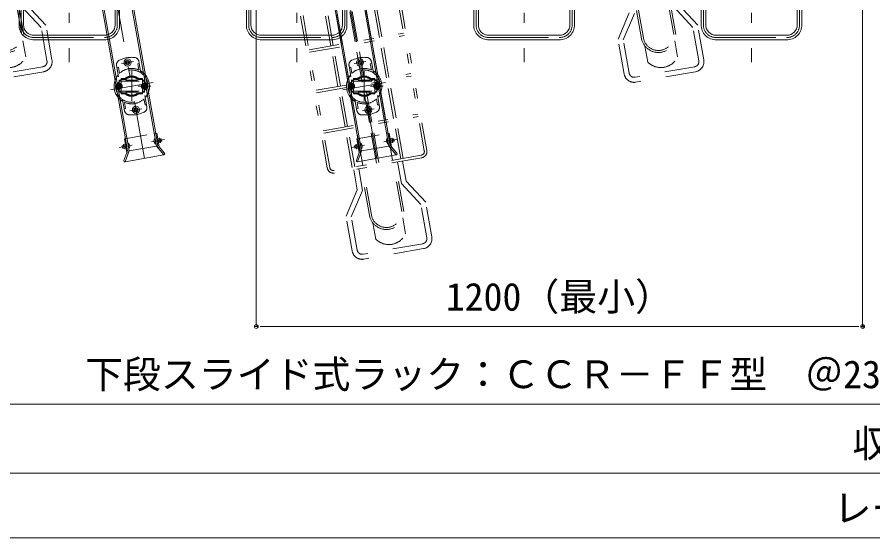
# Model space of a CAD drawing. Units: millimetres, scale not verified. Extents: x -5940 to 5940, y -4200 to 4200.
# Drawn here: x -4339 to -2646, y -468 to 562 of the extents above; entities that cross this region are included whole.
import ezdxf
from ezdxf.enums import TextEntityAlignment as Align

# ---------------------------------------------------------------- set-up
doc = ezdxf.new("R2010")
doc.units = ezdxf.units.MM
doc.header["$LTSCALE"] = 10
doc.header["$PDMODE"] = 32
doc.header["$PDSIZE"] = 2
for name, pattern in [('USER2', [24, 12, -5, 2, -5]), ('USER3', [25, 6, -5, 2, -5, 2, -5]), ('USER5', [10, 4, -6])]:
    doc.linetypes.add(name, pattern=pattern)
for name, color, linetype, lineweight in [('0-0_0', 7, 'Continuous', 18), ('0-2_2-0BOLD', 7, 'Continuous', 18), ('0-4_2-2CENTER', 3, 'USER2', 18), ('0-D_2ラック-63HATCH', 7, 'Continuous', 18), ('1-0_2ラック-Bラック前', 2, 'USER3', 18), ('1-1_2ラック-Cラック奥', 7, 'Continuous', 18), ('1-A_3-GLEVEL', 5, 'Continuous', 18)]:
    doc.layers.add(name, color=color, linetype=linetype, lineweight=lineweight)
doc.layers.add('1-9_Defpoints', color=7, linetype='Continuous')
doc.styles.add('ＭＳ ゴシック', font='')
doc.styles.get('ＭＳ ゴシック').set_extended_font_data('MS Gothic')

# ---------------------------------------------------------------- blocks, each defined once
blk = doc.blocks.new('CCL-CYC-FRONT-TOP_1')
at = {"layer": '1-1_2ラック-Cラック奥', "color": 6, "linetype": 'USER3'}
for p, q in [((-34, 79.49), (-34, 177.82)), ((-30, 79.62), (-30, 177.82)), ((30, 79.62), (30, 177.82)), ((34, 79.49), (34, 177.82)), ((-49, 137.42), (-80, 89.69)), ((49, 137.42), (80, 89.69)), ((-39, 134.46), (-70, 86.73)), ((39, 134.46), (70, 86.73)), ((-80, 20), (-80, 89.69)), ((-70, 20), (-70, 86.73)), ((70, 20), (70, 86.73)), ((80, 20), (80, 89.69)), ((-30, 35.12), (-30, 67.27)), ((30, 35.12), (30, 67.27)), ((60, 10), (-60, 10)), ((60, 0), (-60, 0))]:
    blk.add_line(p, q, dxfattribs=at)
for centre, radius, start, end in [((0, 83.86), 34.28, 187.32401, 352.67599), ((0, 83.86), 30.28, 187.54919, 352.45081), ((0, 55.98), 36.54, 214.81581, 325.18419), ((-60, 20), 20, 180, 270), ((-60, 20), 10, 180, 270), ((60, 20), 10, 270, 0), ((60, 20), 20, 270, 0)]:
    blk.add_arc(centre, radius, start, end, dxfattribs=at)
blk = doc.blocks.new('CCL-RACK-BACK-TOP_17')
at = {"layer": '0-D_2ラック-63HATCH'}
for p, q in [((-30.5, 170.34), (-30.5, -1330.15)), ((30.5, -1330.15), (30.5, 170.34)), ((-27.5, 94.85), (-27.5, -1355.15)), ((27.5, 94.85), (27.5, -1355.15)), ((0, -1179.61), (-2.5, -1181.06)), ((-2.5, -1183.94), (-2.5, -1181.06)), ((-2.5, -1183.94), (0, -1185.39)), ((0, -1179.61), (2.5, -1181.06)), ((2.5, -1183.94), (0, -1185.39)), ((2.5, -1183.94), (2.5, -1181.06)), ((-2.5, -1276.06), (0, -1274.61)), ((-2.5, -1276.06), (-2.5, -1278.94)), ((0, -1280.39), (-2.5, -1278.94)), ((2.5, -1276.06), (0, -1274.61)), ((0, -1280.39), (2.5, -1278.94)), ((2.5, -1276.06), (2.5, -1278.94)), ((-32.5, -1330.15), (-32.5, -1357.81)), ((-32.5, -1330.15), (-27.5, -1330.15)), ((27.5, -1330.15), (32.5, -1330.15)), ((32.5, -1330.15), (32.5, -1357.81)), ((-39, -1342.65), (-39.5, -1343.15)), ((-39.5, -1343.15), (-39.5, -1347.15)), ((-39, -1347.65), (-39.5, -1347.15)), ((-39, -1342.65), (-36.5, -1342.65)), ((-39, -1347.65), (-39, -1342.65)), ((-39, -1347.65), (-36.5, -1347.65)), ((-36.5, -1341.33), (-36.5, -1348.97)), ((-32.5, -1342.85), (-36.05, -1342.85)), ((-36.05, -1347.45), (-32.5, -1347.45)), ((-27.15, -1339.25), (-27.5, -1339.25)), ((-27.15, -1351.05), (-27.5, -1351.05)), ((-27.15, -1339.25), (-27.15, -1351.05)), ((27.15, -1339.25), (27.15, -1351.05)), ((27.15, -1339.25), (27.5, -1339.25)), ((27.15, -1351.05), (27.5, -1351.05)), ((32.5, -1342.85), (36.05, -1342.85)), ((36.05, -1347.45), (32.5, -1347.45)), ((36.5, -1341.33), (36.5, -1348.97)), ((39, -1342.65), (36.5, -1342.65)), ((39, -1347.65), (36.5, -1347.65)), ((39, -1342.65), (39.5, -1343.15)), ((39, -1347.65), (39, -1342.65)), ((39, -1347.65), (39.5, -1347.15)), ((39.5, -1343.15), (39.5, -1347.15)), ((-40.69, -1372), (-32.5, -1357.81)), ((-38.96, -1375), (-27.5, -1355.15)), ((-32.5, -1357.81), (-29.9, -1359.31)), ((-27.5, -1355.15), (27.5, -1355.15)), ((38.96, -1375), (27.5, -1355.15)), ((32.5, -1357.81), (29.9, -1359.31)), ((40.69, -1372), (32.5, -1357.81)), ((38.96, -1375), (-38.96, -1375))]:
    blk.add_line(p, q, dxfattribs=at)
at = {"layer": '0-D_2ラック-63HATCH', "color": 3, "linetype": 'USER2'}
for p, q in [((0, 178.97), (0, -1375)), ((-12, -1182.5), (12, -1182.5)), ((5.21, -1200.46), (-5.21, -1259.54)), ((-22.45, -1213.35), (-26.79, -1237.97)), ((43, -1230), (-43, -1230)), ((12.31, -1232.17), (36.93, -1236.51)), ((26.79, -1222.03), (22.45, -1246.65)), ((-12, -1277.5), (12, -1277.5)), ((-19.5, -1345.15), (-45.6, -1345.15)), ((19.5, -1345.15), (45.6, -1345.15))]:
    blk.add_line(p, q, dxfattribs=at)
at = {"layer": '0-D_2ラック-63HATCH', "color": 3, "linetype": 'USER5'}
for p, q in [((-22.5, -1184.69), (-22.5, -1207.25)), ((22.5, -1184.69), (22.5, -1207.25)), ((-19.5, -1188.74), (-22.5, -1188.74)), ((-19.5, -1188.74), (-19.5, -1200.94)), ((22.5, -1188.74), (19.5, -1188.74)), ((19.5, -1188.74), (19.5, -1200.94)), ((-18.42, -1213.55), (-28.21, -1220.85)), ((-26.36, -1235.51), (-22.88, -1215.81)), ((-18.08, -1211.58), (-23.29, -1241.13)), ((-22.88, -1215.81), (26.36, -1224.49)), ((-18.42, -1213.55), (-10, -1215.04)), ((-18.08, -1211.58), (-10.42, -1212.93)), ((-8.75, -1216.27), (-9.1, -1218.24)), ((-8.75, -1216.27), (12.92, -1220.09)), ((15.63, -1217.53), (23.29, -1218.87)), ((23.29, -1218.87), (18.08, -1248.42)), ((-25.62, -1231.34), (-30.05, -1227.63)), ((-22.94, -1239.16), (-29.64, -1228.95)), ((-26.36, -1235.51), (22.88, -1244.19)), ((-20.2, -1229.37), (-25.62, -1231.34)), ((-19.19, -1223.68), (-23.62, -1219.97)), ((-19.19, -1223.68), (-20.2, -1229.37)), ((12.92, -1220.09), (12.57, -1222.06)), ((14.52, -1219.36), (22.94, -1220.84)), ((20.2, -1230.63), (19.19, -1236.32)), ((20.2, -1230.63), (25.62, -1228.66)), ((22.88, -1244.19), (26.36, -1224.49)), ((22.94, -1220.84), (29.64, -1231.05)), ((-23.29, -1241.13), (-15.63, -1242.47)), ((-22.94, -1239.16), (-14.52, -1240.64)), ((-22.5, -1275.31), (-22.5, -1252.75)), ((-12.57, -1237.94), (-12.92, -1239.91)), ((-12.92, -1239.91), (8.75, -1243.73)), ((9.1, -1241.76), (8.75, -1243.73)), ((10, -1244.96), (18.42, -1246.45)), ((10.42, -1247.07), (18.08, -1248.42)), ((18.42, -1246.45), (28.21, -1239.15)), ((19.19, -1236.32), (23.62, -1240.03)), ((22.5, -1275.31), (22.5, -1252.75)), ((23.62, -1240.03), (29.04, -1238.05)), ((-19.5, -1271.26), (-19.5, -1259.06)), ((19.5, -1271.26), (19.5, -1259.06)), ((-19.5, -1271.26), (-22.5, -1271.26)), ((22.5, -1271.26), (19.5, -1271.26)), ((-30.5, -1330.15), (-30.5, -1355.15)), ((-27.5, -1330.15), (27.5, -1330.15)), ((30.5, -1330.15), (30.5, -1355.15)), ((-30.5, -1355.15), (-27.5, -1355.15)), ((27.5, -1355.15), (30.5, -1355.15))]:
    blk.add_line(p, q, dxfattribs=at)
at = {"layer": '0-D_2ラック-63HATCH', "color": 3}
for p, q in [((-36.5, -1343.05), (-39.4, -1343.05)), ((-36.5, -1347.25), (-39.4, -1347.25)), ((36.5, -1343.05), (39.4, -1343.05)), ((36.5, -1347.25), (39.4, -1347.25))]:
    blk.add_line(p, q, dxfattribs=at)
at = {"layer": '0-D_2ラック-63HATCH', "color": 3, "linetype": 'USER5'}
for points in [[(-23.62, -1219.97), (-29.04, -1221.95), (-30.05, -1227.63)], [(25.62, -1228.66), (30.05, -1232.37), (29.04, -1238.05)]]:
    blk.add_lwpolyline(points, dxfattribs=at)
at = {"layer": '0-D_2ラック-63HATCH'}
for points in [[(-36.5, -1341.33), (-36.05, -1340.55), (-32.5, -1340.55)], [(-36.5, -1348.97), (-36.05, -1349.75), (-32.5, -1349.75)], [(36.5, -1341.33), (36.05, -1340.55), (32.5, -1340.55)], [(36.5, -1348.97), (36.05, -1349.75), (32.5, -1349.75)]]:
    blk.add_lwpolyline(points, dxfattribs=at)
for centre, radius in [((0, -1182.5), 7), ((0, -1182.5), 4.32), ((0, -1277.5), 7), ((0, -1277.5), 4.32)]:
    blk.add_circle(centre, radius, dxfattribs=at)
at = {"layer": '0-D_2ラック-63HATCH', "color": 3, "linetype": 'USER5'}
for centre, radius in [((-24.62, -1225.66), 5.85), ((-24.62, -1225.66), 4.9), ((-24.62, -1225.66), 3), ((-24.62, -1225.66), 2.2), ((24.62, -1234.34), 5.85), ((24.62, -1234.34), 4.9), ((24.62, -1234.34), 3), ((24.62, -1234.34), 2.2)]:
    blk.add_circle(centre, radius, dxfattribs=at)
for centre, radius, start, end in [((-12.5, -1184.69), 10, 105.42385, 180), ((0, -1230), 57, 74.57615, 105.42385), ((12.5, -1184.69), 10, 0, 74.57615), ((0, -1230), 32, 17.61244, 162.38756), ((0, -1230), 35, 56.14156, 123.85844), ((0, -1230), 35, 130.0052, 150.62508), ((0, -1230), 20, 38.59038, 121.40962), ((0, -1230), 18, 36.23826, 123.76174), ((0, -1230), 35, 29.37492, 49.9948), ((-24.62, -1225.66), 6, 126.72135, 213.27865), ((24.62, -1234.34), 6, 306.72135, 33.27865), ((0, -1230), 32, 197.61244, 342.38756), ((0, -1230), 35, 209.37492, 229.9948), ((0, -1230), 20, 218.59038, 301.40962), ((0, -1230), 18, 216.23826, 303.76174), ((0, -1230), 35, 310.0052, 330.62508), ((0, -1230), 35, 236.14156, 303.85844), ((-12.5, -1275.31), 10, 180, 254.57615), ((0, -1230), 57, 254.57615, 285.42385), ((12.5, -1275.31), 10, 285.42385, 0)]:
    blk.add_arc(centre, radius, start, end, dxfattribs=at)
at = {"layer": '0-D_2ラック-63HATCH'}
for centre, radius, start, end in [((0, -1230), 35, 150.62508, 209.37492), ((0, -1230), 35, 330.62508, 29.37492), ((0, -1230), 32, 162.38756, 197.61244), ((0, -1230), 32, 342.38756, 17.61244), ((-34.36, -1341.7), 2.04, 154.26988, 214.28792), ((-28.77, -1345.15), 7.63, 162.4633, 197.5367), ((-34.36, -1348.6), 2.04, 145.71208, 205.73012), ((-32.1, -1345.15), 7.7, 309.98311, 50.01689), ((-28.25, -1345.15), 3.85, 317.75343, 42.24657), ((32.1, -1345.15), 7.7, 129.98311, 230.01689), ((28.25, -1345.15), 3.85, 137.75343, 222.24657), ((34.36, -1341.7), 2.04, 325.71208, 25.73012), ((28.77, -1345.15), 7.63, 342.4633, 17.5367), ((34.36, -1348.6), 2.04, 334.26988, 34.28792), ((-38.96, -1373), 2, 150, 270), ((38.96, -1373), 2, 270, 30)]:
    blk.add_arc(centre, radius, start, end, dxfattribs=at)
blk = doc.blocks.new('CCL-CYC-BACK-TOP_0')
at = {"layer": '1-0_2ラック-Bラック前'}
for p, q in [((-46.25, 426.57), (-46.25, 530.24)), ((46.25, 426.57), (46.25, 530.24)), ((-100, 495.32), (-100, 190.32)), ((-95, 495.32), (-95, 190.32)), ((-30, 426.57), (-30, 502.82)), ((-2.5, 426.57), (-2.5, 502.82)), ((2.5, 426.57), (2.5, 502.82)), ((30, 426.57), (30, 502.82)), ((95, 495.32), (95, 190.32)), ((100, 495.32), (100, 190.32)), ((-95, 426.57), (95, 426.57)), ((-95, 421.57), (95, 421.57)), ((-51.25, 345.32), (-51.25, 421.57)), ((-46.25, 345.32), (-46.25, 421.57)), ((-30, 345.32), (-30, 421.57)), ((-2.5, 345.32), (-2.5, 421.57)), ((2.5, 345.32), (2.5, 421.57)), ((30, 345.32), (30, 421.57)), ((46.25, 345.32), (46.25, 421.57)), ((51.25, 345.32), (51.25, 421.57)), ((-95, 345.32), (95, 345.32)), ((-95, 340.32), (95, 340.32)), ((-51.25, 264.07), (-51.25, 340.32)), ((-46.25, 264.07), (-46.25, 340.32)), ((-30, 264.07), (-30, 340.32)), ((-2.5, 264.07), (-2.5, 340.32)), ((2.5, 264.07), (2.5, 340.32)), ((30, 264.07), (30, 340.32)), ((46.25, 264.07), (46.25, 340.32)), ((51.25, 264.07), (51.25, 340.32)), ((-95, 264.07), (95, 264.07)), ((-95, 259.07), (95, 259.07)), ((-51.25, 182.82), (-51.25, 259.07)), ((-46.25, 182.82), (-46.25, 259.07)), ((-30, 182.82), (-30, 259.07)), ((-2.5, 182.82), (-2.5, 259.07)), ((2.5, 182.82), (2.5, 259.07)), ((30, 182.82), (30, 259.07)), ((46.25, 182.82), (46.25, 259.07)), ((51.25, 182.82), (51.25, 259.07)), ((87.5, 182.82), (-87.5, 182.82)), ((87.5, 177.82), (-87.5, 177.82)), ((-49, 137.42), (-49, 177.82)), ((-39, 134.46), (-39, 177.82)), ((-34, 79.49), (-34, 177.82)), ((-30, 79.62), (-30, 177.82)), ((30, 79.62), (30, 177.82)), ((34, 79.49), (34, 177.82)), ((39, 134.46), (39, 177.82)), ((49, 137.42), (49, 177.82)), ((-49, 137.42), (-80, 89.69)), ((49, 137.42), (80, 89.69)), ((-39, 134.46), (-70, 86.73)), ((39, 134.46), (70, 86.73)), ((-80, 20), (-80, 89.69)), ((-70, 20), (-70, 86.73)), ((70, 20), (70, 86.73)), ((80, 20), (80, 89.69)), ((-30, 35.12), (-30, 67.27)), ((30, 35.12), (30, 67.27)), ((60, 10), (-60, 10)), ((60, 0), (-60, 0))]:
    blk.add_line(p, q, dxfattribs=at)
for points in [[(-51.25, 426.57), (-51.25, 531.48), (-42.97, 547.17)], [(51.25, 426.57), (51.25, 531.48), (42.97, 547.17)]]:
    blk.add_lwpolyline(points, dxfattribs=at)
for centre, radius, start, end in [((-87.5, 190.32), 12.5, 180, 270), ((-87.5, 190.32), 7.5, 180, 270), ((87.5, 190.32), 7.5, 270, 0), ((87.5, 190.32), 12.5, 270, 0), ((0, 83.86), 34.28, 187.32401, 352.67599), ((0, 83.86), 30.28, 187.54919, 352.45081), ((0, 55.98), 36.54, 214.81581, 325.18419), ((-60, 20), 20, 180, 270), ((-60, 20), 10, 180, 270), ((60, 20), 10, 270, 0), ((60, 20), 20, 270, 0)]:
    blk.add_arc(centre, radius, start, end, dxfattribs=at)
blk = doc.blocks.new('_DOT')
at = {"layer": '0-0_0', "lineweight": 9}
for p, q in [((-0.5, 0), (-1, 0)), ((0.25, 0), (-0.25, 0))]:
    blk.add_line(p, q, dxfattribs=at)
blk.add_circle((0, 0), 0.25, dxfattribs=at)
blk = doc.blocks.new('D51')
at = {"layer": '1-9_Defpoints'}
blk.add_point((3273.79, 4150.25), dxfattribs=at)
at = {"layer": '1-A_3-GLEVEL'}
for p, q in [((2073.79, 5726.9), (2073.79, 4150.25)), ((3273.79, 5726.9), (3273.79, 4150.25)), ((2088.79, 4150.25), (3258.79, 4150.25))]:
    blk.add_line(p, q, dxfattribs=at)
at = {"layer": '1-A_3-GLEVEL', "xscale": 15, "yscale": 15, "rotation": 180}
blk.add_blockref('_DOT', (2073.79, 4150.25), dxfattribs=at)
at = {"layer": '1-A_3-GLEVEL', "xscale": 15, "yscale": 15}
blk.add_blockref('_DOT', (3273.79, 4150.25), dxfattribs=at)
at = {"layer": '1-A_3-GLEVEL', "color": 7, "style": 'ＭＳ ゴシック'}
blk.add_text('1200（最小）', height=54.99, dxfattribs=at).set_placement((2448.79, 4165.25), align=Align.BOTTOM_LEFT)
blk = doc.blocks.new('D57')
at = {"layer": '1-A_3-GLEVEL'}
blk.add_line((1168.79, 3996.81), (6088.79, 3996.81), dxfattribs=at)
at = {"layer": '1-A_3-GLEVEL', "color": 7, "style": 'ＭＳ ゴシック'}
blk.add_text('下段スライド式ラック：ＣＣＲ－ＦＦ型\u3000＠230×（Ｎ-1）+740（最小\u300020台まで）＝（自転車設置台数\u3000Ｎ台）', height=54.99, dxfattribs=at).set_placement((1735.04, 4011.81), align=Align.BOTTOM_LEFT)
blk = doc.blocks.new('D60')
at = {"layer": '1-A_3-GLEVEL'}
blk.add_line((1168.79, 3860.05), (6088.79, 3860.05), dxfattribs=at)
at = {"layer": '1-A_3-GLEVEL', "color": 7, "style": 'ＭＳ ゴシック'}
blk.add_text('収納範囲（現場寸法）', height=54.99, dxfattribs=at).set_placement((3253.79, 3875.05), align=Align.BOTTOM_LEFT)
blk = doc.blocks.new('D63')
at = {"layer": '1-A_3-GLEVEL'}
blk.add_line((1066.29, 3732.33), (6191.29, 3732.33), dxfattribs=at)
at = {"layer": '1-A_3-GLEVEL', "color": 7, "style": 'ＭＳ ゴシック'}
blk.add_text('レール長さ（現場寸法）', height=54.99, dxfattribs=at).set_placement((3216.29, 3747.33), align=Align.BOTTOM_LEFT)

msp = doc.modelspace()

# ---------------------------------------------------------------- linework, layer by layer
at = {"layer": '0-2_2-0BOLD'}
for p, q in [((-4335.71, 547.26), (-4335.71, 578.29)), ((-4326.71, 578.29), (-4326.71, 547.26)), ((-4145.71, 578.29), (-4145.71, 547.26)), ((-4136.7, 547.26), (-4136.7, 578.29)), ((-3885.71, 547.26), (-3885.71, 578.29)), ((-3876.71, 578.29), (-3876.71, 547.26)), ((-3695.71, 578.29), (-3695.71, 547.26)), ((-3686.7, 547.26), (-3686.7, 578.29)), ((-3435.71, 547.26), (-3435.71, 578.29)), ((-3426.71, 578.29), (-3426.71, 547.26)), ((-3245.71, 578.29), (-3245.71, 547.26)), ((-3236.7, 547.26), (-3236.7, 578.29)), ((-2985.71, 547.26), (-2985.71, 578.29)), ((-2976.71, 578.29), (-2976.71, 547.26)), ((-2795.71, 578.29), (-2795.71, 547.26)), ((-2786.7, 547.26), (-2786.7, 578.29)), ((-4308.21, 526.4), (-4164.21, 526.4)), ((-3858.21, 526.4), (-3714.21, 526.4)), ((-3408.21, 526.4), (-3264.21, 526.4)), ((-2958.21, 526.4), (-2814.21, 526.4)), ((-4164.21, 517.4), (-4308.21, 517.4)), ((-3714.21, 517.4), (-3858.21, 517.4)), ((-3264.21, 517.4), (-3408.21, 517.4)), ((-2814.21, 517.4), (-2958.21, 517.4))]:
    msp.add_line(p, q, dxfattribs=at)
for centre, radius, start, end in [((-4306.9, 546.2), 28.83, 177.49678, 273.08292), ((-4306.9, 546.2), 19.83, 177.49678, 273.08292), ((-4165.51, 546.2), 28.83, 266.91708, 2.50322), ((-4165.51, 546.2), 19.83, 266.91708, 2.50322), ((-3856.9, 546.2), 28.83, 177.49678, 273.08292), ((-3856.9, 546.2), 19.83, 177.49678, 273.08292), ((-3715.51, 546.2), 28.83, 266.91708, 2.50322), ((-3715.51, 546.2), 19.83, 266.91708, 2.50322), ((-3406.9, 546.2), 28.83, 177.49678, 273.08292), ((-3406.9, 546.2), 19.83, 177.49678, 273.08292), ((-3265.51, 546.2), 28.83, 266.91708, 2.50322), ((-3265.51, 546.2), 19.83, 266.91708, 2.50322), ((-2956.9, 546.2), 28.83, 177.49678, 273.08292), ((-2956.9, 546.2), 19.83, 177.49678, 273.08292), ((-2815.51, 546.2), 28.83, 266.91708, 2.50322), ((-2815.51, 546.2), 19.83, 266.91708, 2.50322)]:
    msp.add_arc(centre, radius, start, end, dxfattribs=at)
at = {"layer": '0-4_2-2CENTER'}
for p, q in [((-4236.21, 2420.9), (-4236.21, 472.9)), ((-3786.21, 2420.9), (-3786.21, 472.9)), ((-3336.21, 2420.9), (-3336.21, 472.9)), ((-2886.21, 2420.9), (-2886.21, 472.9)), ((-4331.21, 578.29), (-4331.21, 547.26)), ((-4141.21, 547.26), (-4141.21, 578.29)), ((-3881.21, 578.29), (-3881.21, 547.26)), ((-3691.21, 547.26), (-3691.21, 578.29)), ((-3431.21, 578.29), (-3431.21, 547.26)), ((-3241.21, 547.26), (-3241.21, 578.29)), ((-2981.21, 578.29), (-2981.21, 547.26)), ((-2791.21, 547.26), (-2791.21, 578.29)), ((-4308.21, 521.9), (-4164.21, 521.9)), ((-3858.21, 521.9), (-3714.21, 521.9)), ((-3408.21, 521.9), (-3264.21, 521.9)), ((-2958.21, 521.9), (-2814.21, 521.9))]:
    msp.add_line(p, q, dxfattribs=at)
for centre, start, end in [((-4306.9, 546.2), 177.49678, 273.08292), ((-4165.51, 546.2), 266.91708, 2.50322), ((-3856.9, 546.2), 177.49678, 273.08292), ((-3715.51, 546.2), 266.91708, 2.50322), ((-3406.9, 546.2), 177.49678, 273.08292), ((-3265.51, 546.2), 266.91708, 2.50322), ((-2956.9, 546.2), 177.49678, 273.08292), ((-2815.51, 546.2), 266.91708, 2.50322)]:
    msp.add_arc(centre, 24.33, start, end, dxfattribs=at)

# ---------------------------------------------------------------- block references
at = {"layer": '1-0_2ラック-Bラック前', "rotation": 10}
msp.add_blockref('CCL-CYC-BACK-TOP_0', (-3594.12, 93.81), dxfattribs=at)
at = {"layer": '1-1_2ラック-Cラック奥', "rotation": 10}
for name, p in [('CCL-CYC-FRONT-TOP_1', (-4345.83, 443.81)), ('CCL-CYC-FRONT-TOP_1', (-3055.83, 443.81)), ('CCL-RACK-BACK-TOP_17', (-4326.21, 1636.9)), ('CCL-RACK-BACK-TOP_17', (-3866.21, 1636.9))]:
    msp.add_blockref(name, p, dxfattribs=at)
at = {"layer": '1-A_3-GLEVEL'}
for name in ['D63', 'D57', 'D60', 'D51']:
    msp.add_blockref(name, (-5940, -4200), dxfattribs=at)

doc.saveas('drawing.dxf')
